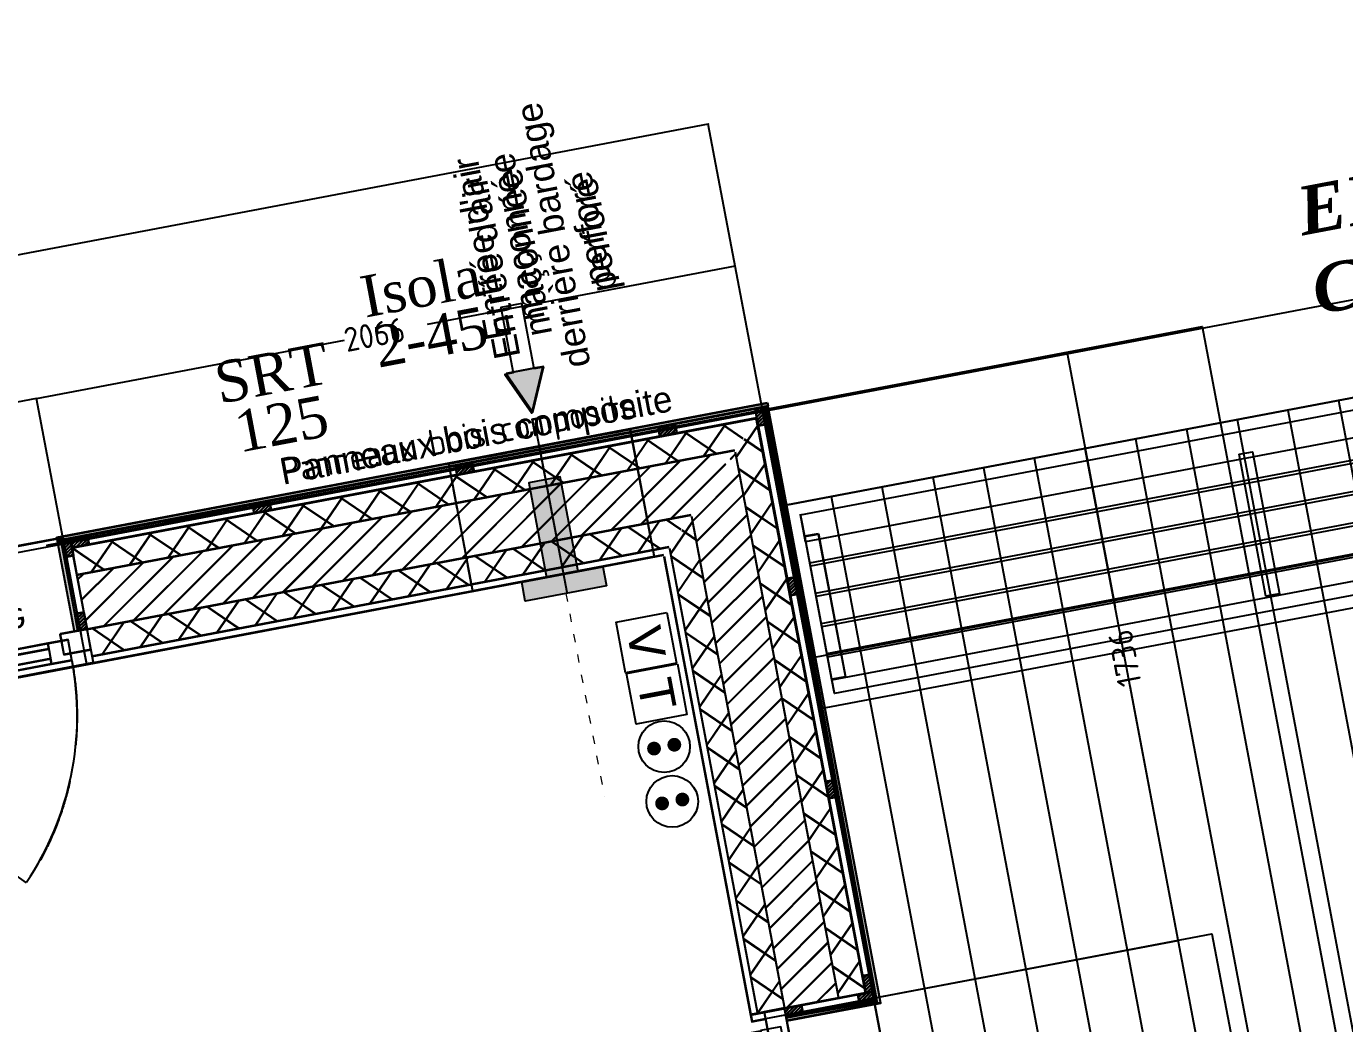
# Model space of a CAD drawing. Header units: centimetres. Extents: x 209280 to 319866, y -365283 to -277503.
# Drawn here: x 249661 to 253490, y -323178 to -320282 of the extents above; entities that cross this region are included whole.
import ezdxf

# ---------------------------------------------------------------- set-up
doc = ezdxf.new("R2010")
doc.units = ezdxf.units.CM
for name, pattern in [('ACAD_ISO03W100', [30, 12, -18]), ('prelem_vmc', [0.222222, 0.111111, -0.111111]), ('prlm_eu-4', [1.574803, 0.984252, -0.19685, 0.19685, -0.19685]), ('Style de ligne -2', [0.694425, 0.48607, -0.208355])]:
    doc.linetypes.add(name, pattern=pattern)
doc.layers.get('0').update_dxf_attribs({"color": 252})
for name, color, linetype, lineweight in [('0-PROJET-BOIS', 7, 'Continuous', 5), ('0-PROJET-DESSINS CRÉES', 7, 'Continuous', 9), ("0-PROJET-ENTREE D'AIR", 7, 'Continuous', 18), ('0-PROJET-Garde corps', 7, 'Continuous', 5), ('0-PROJET-MENUISERIES EXT', 7, 'Continuous', 5), ('0-PROJET-MUR BETON', 7, 'Continuous', 35), ('0-PROJET-TEXTE', 7, 'Continuous', 5), ('prlm-ELEC-CFA', 1, 'Continuous', 25), ('prlm-ELEC-CFO', 1, 'Continuous', 25)]:
    doc.layers.add(name, color=color, linetype=linetype, lineweight=lineweight)
for name, color, linetype in [('3-BAT C-Niveau 1', 252, 'Continuous'), ('prlm-EAU-EPEXT', 145, 'Continuous'), ('prlm-MOD-PB', 123, 'Continuous'), ('prlm-VMC', 93, 'Continuous')]:
    doc.layers.add(name, color=color, linetype=linetype)
doc.layers.add('prlm-ZEROPLOT', color=254, linetype='Continuous', plot=False)
doc.styles.add('Futura Book', font='')
doc.styles.add('Helvetica', font='arial.ttf')
doc.styles.add('Lucida Grande', font='')
doc.styles.add('prlm-eau-ep', font='timesbi.ttf', dxfattribs={"height": 18})
doc.styles.add('prlm-vmc', font='pala.ttf', dxfattribs={"height": 14})
doc.styles.get("Standard").update_dxf_attribs({"font": 'isocp.shx', "height": 100})
doc.styles.get('Futura Book').set_extended_font_data('Futura Book')
doc.styles.get('Lucida Grande').set_extended_font_data('Lucida Grande')
pattern_1 = [(45, (89146.82, 134700.79), (-31.2347524, 39.0434405), [])]
pattern_2 = [(45, (0, 0), (0, -1), [])]

# ---------------------------------------------------------------- blocks, each defined once
blk = doc.blocks.new('Groupe-36-1')
at = {"linetype": 'Continuous'}
for p, q in [((16451.14, -45606.92), (16730.01, -47079.45)), ((16436.4, -45609.71), (16715.27, -47082.24)), ((16406.93, -45615.29), (16685.79, -47087.83)), ((16421.66, -45612.5), (16700.53, -47085.03)), ((16392.19, -45618.08), (16671.05, -47090.62)), ((16377.45, -45620.87), (16656.32, -47093.41)), ((16347.97, -45626.45), (16626.84, -47098.99)), ((16362.71, -45623.66), (16641.58, -47096.2)), ((16333.24, -45629.25), (16612.1, -47101.78)), ((16318.5, -45632.04), (16597.36, -47104.57)), ((16303.76, -45634.83), (16582.63, -47107.36))]:
    blk.add_line(p, q, dxfattribs=at)
blk = doc.blocks.new('PORTE FENETRE TYPE 2')
at = {"linetype": 'Style de ligne -2', "ltscale": 50.8}
for p, q in [((6.05, 105), (6.05, 16)), ((180, 16), (180, 105))]:
    blk.add_line(p, q, dxfattribs=at)
at = {"linetype": 'Continuous', "lineweight": 25, "flags": 128}
for points in [[(1, 18), (3, 18), (3, 14)], [(184.71, 18), (183, 18), (183, 14)], [(3, 8), (3, -18), (1, -18)], [(183, 8), (183, -18), (184.71, -18)]]:
    blk.add_lwpolyline(points, dxfattribs=at)
at = {"linetype": 'Continuous', "flags": 128}
for points in [[(6, 16), (12, 16), (12, 10), (6, 10)], [(11, 16), (87, 16), (87, 14.5), (11, 14.5)], [(87, 16), (93, 16), (93, 10), (87, 10)], [(93, 16), (99, 16), (99, 10), (93, 10)], [(99, 16), (176, 16), (176, 14.5), (99, 14.5)], [(174, 16), (180, 16), (180, 10), (174, 10)], [(1, 14), (9, 14), (9, 8), (1, 8)], [(11, 11.5), (87, 11.5), (87, 10), (11, 10)], [(99, 11.5), (176, 11.5), (176, 10), (99, 10)], [(177, 14), (184.71, 14), (184.71, 8), (177, 8)]]:
    blk.add_lwpolyline(points, close=True, dxfattribs=at)
at = {"linetype": 'Style de ligne -2', "ltscale": 50.8}
for centre, start, end in [((4, 16), 0, 88.4219), ((182, 16), 91.2873, 180)]:
    blk.add_arc(centre, 89, start, end, dxfattribs=at)
at = {"insert": (70.68, 0.04), "char_height": 10.161, "attachment_point": 1, "line_spacing_factor": 0.978845, "style": 'Lucida Grande'}
blk.add_mtext('PF+VR ', dxfattribs=at)
blk = doc.blocks.new('Groupe-243-1')
at = {"linetype": 'Continuous', "flags": 128}
for points in [[(16294.84, -45640.1), (16835.7, -45537.67), (16837.19, -45545.53), (16296.33, -45647.96)], [(16297.53, -45654.11), (16822.6, -45554.67), (16822.78, -45555.65), (16297.72, -45655.09)], [(16299.2, -45662.89), (16815.06, -45565.19), (16815.24, -45566.18), (16299.38, -45663.87)], [(16300.86, -45671.67), (16807.84, -45575.66), (16808.03, -45576.64), (16301.04, -45672.65)], [(16302.52, -45680.45), (16800.42, -45586.16), (16800.61, -45587.14), (16302.71, -45681.43)], [(16303.97, -45688.09), (16798.28, -45594.48), (16799.02, -45598.39), (16304.71, -45692)], [(16422.25, -45622.57), (16426.18, -45621.82), (16433.99, -45663.06), (16430.06, -45663.8)], [(16296.08, -45646.46), (16300.01, -45645.71), (16307.9, -45687.34), (16303.97, -45688.09)]]:
    blk.add_lwpolyline(points, close=True, dxfattribs=at)
blk = doc.blocks.new('Groupe-247-1')
at = {"linetype": 'Continuous'}
h = blk.add_hatch(dxfattribs=at)
h.set_pattern_fill('BOIS 45', color=256, style=0, pattern_type=2)
h.set_pattern_definition(pattern_2)
h.paths.add_polyline_path([(16284.31, -45609), (16285.24, -45613.91), (16282.59, -45614.41), (16281.66, -45609.5)])
h = blk.add_hatch(dxfattribs=at)
h.set_pattern_fill('BOIS 45', color=256, style=0, pattern_type=2)
h.set_pattern_definition(pattern_2)
h.paths.add_polyline_path([(16253.53, -45614.83), (16258.44, -45613.9), (16258.94, -45616.55), (16254.03, -45617.48)])
h = blk.add_hatch(dxfattribs=at)
h.set_pattern_fill('BOIS 45', color=256, style=0, pattern_type=2)
h.set_pattern_definition(pattern_2)
h.paths.add_polyline_path([(16194.57, -45625.99), (16199.49, -45625.06), (16199.99, -45627.72), (16195.08, -45628.65)])
h = blk.add_hatch(dxfattribs=at)
h.set_pattern_fill('BOIS 45', color=256, style=0, pattern_type=2)
h.set_pattern_definition(pattern_2)
h.paths.add_polyline_path([(16135.62, -45637.16), (16140.54, -45636.23), (16141.04, -45638.88), (16136.12, -45639.81)])
h = blk.add_hatch(dxfattribs=at)
h.set_pattern_fill('BOIS 45', color=256, style=0, pattern_type=2)
h.set_pattern_definition(pattern_2)
h.paths.add_polyline_path([(16082.73, -45647.17), (16083.66, -45652.09), (16081, -45652.59), (16080.07, -45647.68)])
h = blk.add_hatch(dxfattribs=at)
h.set_pattern_fill('BOIS 45', color=256, style=0, pattern_type=2)
h.set_pattern_definition(pattern_2)
h.paths.add_polyline_path([(16082.73, -45647.17), (16087.64, -45646.24), (16088.14, -45648.9), (16083.23, -45649.83)])
h = blk.add_hatch(dxfattribs=at)
h.set_pattern_fill('BOIS 45', color=256, style=0, pattern_type=2)
h.set_pattern_definition(pattern_2)
h.paths.add_polyline_path([(16293.64, -45658.23), (16294.57, -45663.14), (16291.91, -45663.64), (16290.98, -45658.73)])
h = blk.add_hatch(dxfattribs=at)
h.set_pattern_fill('BOIS 45', color=256, style=0, pattern_type=2)
h.set_pattern_definition(pattern_2)
h.paths.add_polyline_path([(16086.66, -45668.51), (16087.59, -45673.43), (16084.94, -45673.93), (16084.01, -45669.02)])
h = blk.add_hatch(dxfattribs=at)
h.set_pattern_fill('BOIS 45', color=256, style=0, pattern_type=2)
h.set_pattern_definition(pattern_2)
h.paths.add_polyline_path([(16304.8, -45717.18), (16305.73, -45722.09), (16303.08, -45722.6), (16302.15, -45717.68)])
h = blk.add_hatch(dxfattribs=at)
h.set_pattern_fill('BOIS 45', color=256, style=0, pattern_type=2)
h.set_pattern_definition(pattern_2)
h.paths.add_polyline_path([(16304.8, -45717.18), (16305.73, -45722.09), (16303.08, -45722.6), (16302.15, -45717.68)])
h = blk.add_hatch(dxfattribs=at)
h.set_pattern_fill('BOIS 45', color=256, style=0, pattern_type=2)
h.set_pattern_definition(pattern_2)
h.paths.add_polyline_path([(16315.49, -45773.62), (16316.42, -45778.53), (16313.77, -45779.04), (16312.84, -45774.12)])
h = blk.add_hatch(dxfattribs=at)
h.set_pattern_fill('BOIS 45', color=256, style=0, pattern_type=2)
h.set_pattern_definition(pattern_2)
h.paths.add_polyline_path([(16315.49, -45773.62), (16316.42, -45778.53), (16313.77, -45779.04), (16312.84, -45774.12)])
h = blk.add_hatch(dxfattribs=at)
h.set_pattern_fill('BOIS 45', color=256, style=0, pattern_type=2)
h.set_pattern_definition(pattern_2)
h.paths.add_polyline_path([(16311.51, -45779.47), (16316.42, -45778.53), (16316.92, -45781.19), (16312.01, -45782.12)])
h = blk.add_hatch(dxfattribs=at)
h.set_pattern_fill('BOIS 45', color=256, style=0, pattern_type=2)
h.set_pattern_definition(pattern_2)
h.paths.add_polyline_path([(16311.51, -45779.47), (16316.42, -45778.53), (16316.92, -45781.19), (16312.01, -45782.12)])
h = blk.add_hatch(dxfattribs=at)
h.set_pattern_fill('BOIS 45', color=256, style=0, pattern_type=2)
h.set_pattern_definition(pattern_2)
h.paths.add_polyline_path([(16290.19, -45783.5), (16295.1, -45782.57), (16295.6, -45785.23), (16290.69, -45786.16)])
h = blk.add_hatch(dxfattribs=at)
h.set_pattern_fill('BOIS 45', color=256, style=0, pattern_type=2)
h.set_pattern_definition(pattern_2)
h.paths.add_polyline_path([(16290.19, -45783.5), (16295.1, -45782.57), (16295.6, -45785.23), (16290.69, -45786.16)])
at = {"linetype": 'Continuous', "flags": 128}
for points in [[(16285.2, -45607.75), (16285.39, -45608.74), (16078.98, -45647.83), (16078.79, -45646.84)], [(16313.77, -45779.04), (16282.01, -45612.15), (16083.18, -45649.84), (16087.54, -45673.44), (16083.96, -45674.12), (16079, -45647.92), (16284.81, -45608.82), (16317, -45781.58), (16290.69, -45786.16), (16290.19, -45783.5)], [(16284.31, -45609), (16285.24, -45613.91), (16282.59, -45614.41), (16281.66, -45609.5)], [(16284.3, -45608.94), (16285.29, -45608.76), (16318.09, -45781.98), (16317.11, -45782.17)], [(16253.53, -45614.83), (16258.44, -45613.9), (16258.94, -45616.55), (16254.03, -45617.48)], [(16194.57, -45625.99), (16199.49, -45625.06), (16199.99, -45627.72), (16195.08, -45628.65)], [(16135.62, -45637.16), (16140.54, -45636.23), (16141.04, -45638.88), (16136.12, -45639.81)], [(16079, -45647.92), (16079.98, -45647.74), (16084.94, -45673.93), (16083.96, -45674.12)], [(16082.73, -45647.17), (16083.66, -45652.09), (16081, -45652.59), (16080.07, -45647.68)], [(16082.73, -45647.17), (16087.64, -45646.24), (16088.14, -45648.9), (16083.23, -45649.83)], [(16293.64, -45658.23), (16294.57, -45663.14), (16291.91, -45663.64), (16290.98, -45658.73)], [(16086.66, -45668.51), (16087.59, -45673.43), (16084.94, -45673.93), (16084.01, -45669.02)], [(16304.8, -45717.18), (16305.73, -45722.09), (16303.08, -45722.6), (16302.15, -45717.68)], [(16304.8, -45717.18), (16305.73, -45722.09), (16303.08, -45722.6), (16302.15, -45717.68)], [(16315.49, -45773.62), (16316.42, -45778.53), (16313.77, -45779.04), (16312.84, -45774.12)], [(16315.49, -45773.62), (16316.42, -45778.53), (16313.77, -45779.04), (16312.84, -45774.12)], [(16311.51, -45779.47), (16316.42, -45778.53), (16316.92, -45781.19), (16312.01, -45782.12)], [(16311.51, -45779.47), (16316.42, -45778.53), (16316.92, -45781.19), (16312.01, -45782.12)], [(16290.19, -45783.5), (16295.1, -45782.57), (16295.6, -45785.23), (16290.69, -45786.16)], [(16290.19, -45783.5), (16295.1, -45782.57), (16295.6, -45785.23), (16290.69, -45786.16)], [(16316.92, -45781.19), (16317.11, -45782.17), (16290.87, -45787.14), (16290.69, -45786.16)], [(16316.92, -45781.19), (16317.11, -45782.17), (16290.87, -45787.14), (16290.69, -45786.16)]]:
    blk.add_lwpolyline(points, close=True, dxfattribs=at)
blk = doc.blocks.new('PORTE FENETRE TYPE 3')
at = {"linetype": 'Style de ligne -2', "ltscale": 50.8}
blk.add_line((5.11, 14.73), (65.94, 76.94), dxfattribs=at)
at = {"linetype": 'Continuous', "lineweight": 25, "flags": 128}
for points in [[(-2, 18), (0, 18), (0, 14)], [(97, 18), (95, 18), (95, 14)], [(0, 7.7), (0, -18), (-2, -18)], [(95, 7.7), (95, -18), (97, -18)]]:
    blk.add_lwpolyline(points, dxfattribs=at)
at = {"linetype": 'Continuous', "flags": 128}
for points in [[(4, 16), (10, 16), (10, 10), (4, 10)], [(10, 16), (85, 16), (85, 14.5), (10, 14.5)], [(85, 16), (91, 16), (91, 10), (85, 10)], [(-2, 14), (6, 14), (6, 8), (-2, 8)], [(10, 11.5), (85, 11.5), (85, 10), (10, 10)], [(89, 14), (97, 14), (97, 8), (89, 8)]]:
    blk.add_lwpolyline(points, close=True, dxfattribs=at)
blk.add_lwpolyline([(0, 9.5), (0, -19.5), (95, -19.5), (95, 9.5)], dxfattribs=at)
at = {"linetype": 'Style de ligne -2', "ltscale": 50.8}
blk.add_arc((4, 16), 87, 360, 44.5337, dxfattribs=at)
at = {"insert": (47.21, 5.79), "char_height": 7.6206, "attachment_point": 2, "line_spacing_factor": 0.978845, "style": 'Lucida Grande'}
blk.add_mtext('F sur All vitrée\\P+VR ', dxfattribs=at)
blk = doc.blocks.new('MTC 125-H1')
at = {"linetype": 'prlm_eu-4', "lineweight": 18, "ltscale": 50.8}
for q in [(0, 25.57), (0, 19.68)]:
    blk.add_line((0, -23.6), q, dxfattribs=at)
at = {"linetype": 'Continuous', "lineweight": 18, "flags": 128}
blk.add_lwpolyline([(3.09, 42.18), (-3.09, 42.18), (-5.59, 42.18), (0, 29.68), (5.59, 42.18)], close=True, dxfattribs=at)
at = {"linetype": 'Continuous', "flags": 128}
blk.add_lwpolyline([(-26.8, 19.68), (26.8, 19.68), (26.8, -18), (-26.8, -18)], close=True, dxfattribs=at)
at = {"linetype": 'prelem_vmc', "ltscale": 50.8, "flags": 128}
blk.add_lwpolyline([(-26.8, 19.68), (26.8, 19.68), (26.8, -18), (-26.8, -18)], close=True, dxfattribs=at)
at = {"insert": (-9.53, 79.29), "char_height": 7.5654, "attachment_point": 2, "rotation": 90, "line_spacing_factor": 0.834288, "style": 'Helvetica'}
blk.add_mtext("Entrée d'air\\P maçonnée\\Pderrière bardage\\Pperforé", dxfattribs=at)
blk = doc.blocks.new('xi.EA-Ma')
at = {"layer": 'prlm-MOD-PB'}
blk.add_hatch(color=0, dxfattribs=at).paths.add_polyline_path([(-4.65, 0), (-4.65, -28), (4.65, -28), (4.65, 0)])
at = {"layer": 'prlm-VMC', "linetype": 'ByBlock'}
blk.add_hatch(color=0, dxfattribs=at).paths.add_polyline_path([(-12, 5.6), (12, 5.6), (12, 0), (-12, 0)])
at = {"layer": 'prlm-MOD-PB', "color": 0, "linetype": 'ByBlock', "lineweight": -2, "flags": 128}
blk.add_lwpolyline([(-4.65, 0), (-4.65, -28), (4.65, -28), (4.65, 0)], close=True, dxfattribs=at)
at = {"layer": 'prlm-VMC', "color": 0, "linetype": 'ByBlock', "flags": 128}
for points in [[(-12, 5.6), (12, 5.6), (12, 0), (-12, 0)], [(-3.09, -60.19), (-3.09, -79.51), (3.09, -79.51), (3.09, -60.19), (5.59, -60.19), (0, -47.69), (-5.59, -60.19)]]:
    blk.add_lwpolyline(points, close=True, dxfattribs=at)
at = {"layer": 'prlm-ZEROPLOT', "color": 250, "linetype": 'ACAD_ISO03W100', "lineweight": 0, "ltscale": 0.2}
blk.add_lwpolyline([(0, 5.6), (0, 65.6)], dxfattribs=at)
blk = doc.blocks.new('xi.PC')
at = {"color": 0, "lineweight": 5}
blk.add_wipeout([(-7.5, -7.5), (7.5, -7.5), (7.5, 7.5), (-7.5, 7.5)], dxfattribs=at).dxf.layer = 'prlm-ELEC-CFO'
at = {"layer": 'prlm-ELEC-CFO', "color": 0, "linetype": 'ByBlock', "lineweight": 5, "const_width": 2}
for points in [[(-4, 0, 1), (-2, 0, 1)], [(2, 0, 1), (4, 0, 1)]]:
    blk.add_lwpolyline(points, format="xyb", close=True, dxfattribs=at)
at = {"layer": 'prlm-ELEC-CFO', "color": 0, "linetype": 'ByBlock', "lineweight": -2}
blk.add_circle((0, 0), 7.5, dxfattribs=at)
blk = doc.blocks.new('xi.TEL')
at = {"layer": 'prlm-ELEC-CFA', "color": 0, "linetype": 'ByBlock', "lineweight": -2, "flags": 128}
blk.add_lwpolyline([(-7.5, 7.5), (7.5, 7.5), (7.5, -7.5), (-7.5, -7.5)], close=True, dxfattribs=at)
at = {"layer": 'prlm-ELEC-CFA', "color": 0, "linetype": 'ByBlock', "insert": (0, 0), "char_height": 10, "width": 11.36, "attachment_point": 5}
blk.add_mtext('{\\fVerdana|b0|i0|c0|p34;T}', dxfattribs=at)
blk = doc.blocks.new('xi.TV')
at = {"layer": 'prlm-ELEC-CFA', "color": 0, "linetype": 'ByBlock', "lineweight": -2, "flags": 128}
blk.add_lwpolyline([(-7.5, 7.5), (7.5, 7.5), (7.5, -7.5), (-7.5, -7.5)], close=True, dxfattribs=at)
at = {"layer": 'prlm-ELEC-CFA', "color": 0, "linetype": 'ByBlock', "insert": (0, 0), "char_height": 10, "width": 11.36, "attachment_point": 5}
blk.add_mtext('{\\fVerdana|b0|i0|c0|p34;V}', dxfattribs=at)

msp = doc.modelspace()

# ---------------------------------------------------------------- hatches: boundary and pattern name
at = {"layer": '0-PROJET-BOIS', "lineweight": 25}
for points in [[(251804.19, -321386.66), (251814.015, -321384.799), (252142.074, -323117.086), (252132.248, -323118.947)], [(249751.135, -321776.474), (249760.96, -321774.614), (249810.563, -322036.541), (249800.738, -322038.402)], [(252130.387, -323109.121), (252132.248, -323118.947), (251869.911, -323168.628), (251868.05, -323158.802)], [(252130.387, -323109.121), (252132.248, -323118.947), (251869.911, -323168.628), (251868.05, -323158.802)]]:
    msp.add_hatch(color=256, dxfattribs=at).paths.add_polyline_path(points)
at = {"layer": "0-PROJET-ENTREE D'AIR", "lineweight": 25}
msp.add_hatch(color=256, dxfattribs=at).paths.add_polyline_path([(251139.38, -321274.184), (251078.726, -321285.671), (251054.162, -321290.323), (251132.316, -321402.765), (251163.944, -321269.532)])
at = {"layer": '3-BAT C-Niveau 1', "linetype": 'Continuous'}
h = msp.add_hatch(dxfattribs=at)
h.set_pattern_fill('02_ISOLANT', color=256, scale=10, angle=10.723595, style=0, pattern_type=2)
h.set_pattern_definition([(55.723595, (88960.93, 134700.79), (-66.106423, 45.054865), []), (145.723595, (88960.93, 134700.79), (45.054865, 66.106423), [])])
h.paths.add_polyline_path([(249792.2, -321797.673), (249807.086, -321876.276), (251718.814, -321514.236), (251782.503, -321420.752)])
h = msp.add_hatch(dxfattribs=at)
h.set_pattern_fill('02_ISOLANT', color=256, scale=10, angle=-79.276405, style=0, pattern_type=2)
h.set_pattern_definition([(325.723595, (88960.93, 134700.79), (45.054865, 66.106423), []), (55.723595, (88960.93, 134700.79), (66.106423, -45.054865), [])])
h.paths.add_polyline_path([(251783.515, -321425.797), (251719.793, -321519.258), (252019.997, -323104.467), (252098.6, -323089.581)])
h = msp.add_hatch(dxfattribs=at)
h.set_pattern_fill('MURS MACONNERIE-2', color=256, scale=10, style=0, pattern_type=2)
h.set_pattern_definition(pattern_1)
h.paths.add_polyline_path([(249807.086, -321876.276), (249836.857, -322033.482), (251591.435, -321701.202), (251718.814, -321514.236)])
h = msp.add_hatch(dxfattribs=at)
h.set_pattern_fill('MURS MACONNERIE-2', color=256, scale=10, style=0, pattern_type=2)
h.set_pattern_definition(pattern_1)
h.paths.add_polyline_path([(251719.793, -321519.258), (251592.348, -321706.18), (251862.791, -323134.238), (252019.997, -323104.467)])
h = msp.add_hatch(dxfattribs=at)
h.set_pattern_fill('02_ISOLANT', color=256, scale=10, angle=10.723595, style=0, pattern_type=2)
h.set_pattern_definition([(55.723595, (88960.93, 134700.79), (-66.106423, 45.054865), []), (145.723595, (88960.93, 134700.79), (45.054865, 66.106423), [])])
h.paths.add_polyline_path([(249836.857, -322033.482), (249851.743, -322112.085), (251527.745, -321794.686), (251591.435, -321701.202)])
h = msp.add_hatch(dxfattribs=at)
h.set_pattern_fill('02_ISOLANT', color=256, scale=10, angle=-79.276405, style=0, pattern_type=2)
h.set_pattern_definition([(325.723595, (88960.93, 134700.79), (45.054865, 66.106423), []), (55.723595, (88960.93, 134700.79), (66.106423, -45.054865), [])])
h.paths.add_polyline_path([(251592.348, -321706.18), (251528.625, -321799.641), (251784.188, -323149.124), (251862.791, -323134.238)])

# ---------------------------------------------------------------- linework, layer by layer
at = {"lineweight": 25}
for p, q in [((251641.632, -320566.238), (251641.583, -320566.247)), ((251719.782, -320978.903), (251719.733, -320978.912)), ((253075.872, -321153.54), (253075.881, -321153.59)), ((252683.557, -321230.856), (252683.566, -321230.905)), ((249690.184, -321363.266), (249690.135, -321363.275)), ((249690.184, -321363.266), (249690.233, -321363.256)), ((251714.372, -322884.744), (251714.323, -322884.754)), ((253104.596, -322917.502), (253104.605, -322917.552)), ((253006.49, -322936.082), (253006.48, -322936.033))]:
    msp.add_line(p, q, dxfattribs=at)
for centre in [(251641.632, -320566.238), (251719.782, -320978.903), (253075.872, -321153.54), (252683.557, -321230.856), (249690.184, -321363.266), (249690.184, -321363.266), (251714.372, -322884.744), (253104.596, -322917.502), (253006.49, -322936.082)]:
    msp.add_circle(centre, 0.025, dxfattribs=at)
at = {"layer": '0-PROJET-BOIS', "lineweight": 25}
for p, q in [((251777.714, -321392.259), (251804.243, -321387.235)), ((251787.018, -321441.386), (251777.714, -321392.259)), ((251779.057, -321399.351), (251788.119, -321390.289)), ((251780.649, -321407.759), (251800.456, -321387.952)), ((251782.242, -321416.166), (251805.346, -321393.062)), ((251804.19, -321386.66), (251814.015, -321384.799)), ((252132.248, -323118.947), (251804.19, -321386.66)), ((251804.243, -321387.235), (251813.546, -321436.362)), ((251809.282, -321385.483), (252131.139, -323113.092)), ((251813.165, -321374.782), (251815.026, -321384.608)), ((251814.015, -321384.799), (252142.074, -323117.086)), ((251496.431, -321445.528), (251545.558, -321436.225)), ((251507.495, -321470.913), (251541.395, -321437.013)), ((251545.558, -321436.225), (251550.581, -321462.753)), ((252098.835, -323087.617), (251781.236, -321418.7)), ((251783.834, -321424.574), (251806.938, -321401.47)), ((251785.426, -321432.982), (251808.531, -321409.878)), ((251813.546, -321436.362), (251787.018, -321441.386)), ((251787.023, -321441.385), (251810.123, -321418.285)), ((251799.359, -321439.049), (251811.715, -321426.693)), ((251811.696, -321436.713), (251813.307, -321435.101)), ((251501.455, -321472.057), (251496.431, -321445.528)), ((251497.458, -321450.951), (251504.387, -321444.022)), ((251499.05, -321459.358), (251516.723, -321441.685)), ((251500.642, -321467.766), (251529.059, -321439.349)), ((251550.581, -321462.753), (251501.455, -321472.057)), ((251519.832, -321468.577), (251546.613, -321441.796)), ((251532.168, -321466.24), (251548.205, -321450.203)), ((251544.504, -321463.904), (251549.797, -321458.611)), ((250906.909, -321557.171), (250956.036, -321547.868)), ((250910.783, -321577.626), (250936.921, -321551.488)), ((250915.357, -321583.051), (250949.257, -321549.151)), ((250927.693, -321580.715), (250956.753, -321551.655)), ((250956.036, -321547.868), (250961.06, -321574.396)), ((250911.933, -321583.7), (250906.909, -321557.171)), ((250907.598, -321560.81), (250912.248, -321556.16)), ((250909.19, -321569.218), (250924.585, -321553.824)), ((250961.06, -321574.396), (250911.933, -321583.7)), ((250940.03, -321578.379), (250958.345, -321560.063)), ((250952.366, -321576.042), (250959.938, -321568.471)), ((250317.387, -321668.814), (250366.514, -321659.51)), ((250319.331, -321679.077), (250332.446, -321665.962)), ((250320.923, -321687.485), (250344.782, -321663.626)), ((250323.219, -321695.189), (250357.119, -321661.29)), ((250335.555, -321692.853), (250366.894, -321661.515)), ((250366.514, -321659.51), (250371.538, -321686.039)), ((250322.411, -321695.342), (250317.387, -321668.814)), ((250317.739, -321670.67), (250320.11, -321668.298)), ((250371.538, -321686.039), (250322.411, -321695.342)), ((250347.891, -321690.517), (250368.486, -321669.922)), ((250360.228, -321688.181), (250370.078, -321678.33)), ((253244.056, -329027.388), (251851.374, -321673.43)), ((249750.95, -321775.499), (249749.089, -321765.674)), ((249751.135, -321776.474), (249760.96, -321774.614)), ((249800.738, -322038.402), (249751.135, -321776.474)), ((249800.738, -322038.402), (249751.135, -321776.474)), ((249760.96, -321774.614), (249810.563, -322036.541)), ((249761.893, -321774.013), (249788.421, -321768.989)), ((249771.196, -321823.14), (249761.893, -321774.013)), ((249762.291, -321776.117), (249764.98, -321773.428)), ((249763.883, -321784.525), (249777.317, -321771.092)), ((249765.476, -321792.933), (249788.58, -321769.828)), ((249767.068, -321801.341), (249790.172, -321778.236)), ((249788.421, -321768.989), (249837.548, -321759.685)), ((249788.421, -321768.989), (249797.725, -321818.116)), ((249793.445, -321795.517), (249788.421, -321768.989)), ((249788.58, -321769.828), (249789.653, -321768.756)), ((249790.172, -321778.236), (249801.989, -321766.419)), ((249791.765, -321786.644), (249814.325, -321764.083)), ((249793.357, -321795.052), (249826.662, -321761.747)), ((249805.098, -321793.31), (249837.735, -321760.673)), ((249817.434, -321790.974), (249839.327, -321769.081)), ((249829.77, -321788.638), (249840.92, -321777.489)), ((249837.548, -321759.685), (249842.572, -321786.214)), ((249768.66, -321809.748), (249791.765, -321786.644)), ((249770.252, -321818.156), (249793.357, -321795.052)), ((249797.725, -321818.116), (249771.196, -321823.14)), ((249776.22, -321822.188), (249794.949, -321803.459)), ((249788.557, -321819.852), (249796.541, -321811.867)), ((249792.94, -321795.613), (249836.587, -322031.613)), ((249842.572, -321786.214), (249793.445, -321795.517)), ((249842.107, -321786.302), (249842.512, -321785.897)), ((251871.003, -321884.566), (251897.531, -321879.542)), ((251880.307, -321933.693), (251871.003, -321884.566)), ((251871.455, -321886.953), (251874.506, -321883.902)), ((251873.047, -321895.361), (251886.842, -321881.566)), ((251874.64, -321903.769), (251897.744, -321880.664)), ((251876.232, -321912.176), (251899.336, -321889.072)), ((251877.824, -321920.584), (251900.928, -321897.48)), ((251897.531, -321879.542), (251906.835, -321928.669)), ((251879.416, -321928.992), (251902.521, -321905.887)), ((251906.835, -321928.669), (251880.307, -321933.693)), ((251885.746, -321932.663), (251904.113, -321914.295)), ((251898.082, -321930.326), (251905.705, -321922.703)), ((249801.26, -321987.414), (249827.788, -321982.391)), ((249810.563, -322036.541), (249801.26, -321987.414)), ((249802.81, -321995.599), (249813.268, -321985.14)), ((249804.402, -322004.007), (249825.604, -321982.804)), ((249805.994, -322012.414), (249829.099, -321989.31)), ((249807.586, -322020.822), (249830.691, -321997.718)), ((249809.179, -322029.23), (249832.283, -322006.125)), ((249827.788, -321982.391), (249837.092, -322031.517)), ((249836.587, -322031.613), (249800.738, -322038.402)), ((249810.563, -322036.541), (249800.738, -322038.402)), ((249837.092, -322031.517), (249810.563, -322036.541)), ((249812.172, -322036.237), (249833.875, -322014.533)), ((249824.508, -322033.9), (249835.468, -322022.941)), ((249836.844, -322031.564), (249837.06, -322031.349)), ((251982.646, -322474.088), (252009.174, -322469.064)), ((251982.646, -322474.088), (252009.174, -322469.064)), ((251984.505, -322483.904), (251997.048, -322471.36)), ((251984.505, -322483.904), (251997.048, -322471.36)), ((251986.097, -322492.311), (252009.201, -322469.207)), ((251986.097, -322492.311), (252009.201, -322469.207)), ((252009.174, -322469.064), (252018.478, -322518.19)), ((252009.174, -322469.064), (252018.478, -322518.19)), ((251991.949, -322523.214), (251982.646, -322474.088)), ((251991.949, -322523.214), (251982.646, -322474.088)), ((251982.912, -322475.496), (251984.712, -322473.696)), ((251982.912, -322475.496), (251984.712, -322473.696)), ((251987.689, -322500.719), (252010.794, -322477.615)), ((251987.689, -322500.719), (252010.794, -322477.615)), ((251989.281, -322509.127), (252012.386, -322486.022)), ((251989.281, -322509.127), (252012.386, -322486.022)), ((251990.874, -322517.535), (252013.978, -322494.43)), ((251990.874, -322517.535), (252013.978, -322494.43)), ((251995.952, -322522.456), (252015.57, -322502.838)), ((251995.952, -322522.456), (252015.57, -322502.838)), ((252018.478, -322518.19), (251991.949, -322523.214)), ((252018.478, -322518.19), (251991.949, -322523.214)), ((252008.288, -322520.12), (252017.163, -322511.246)), ((252008.288, -322520.12), (252017.163, -322511.246)), ((252089.531, -323038.49), (252116.06, -323033.466)), ((252089.531, -323038.49), (252116.06, -323033.466)), ((252098.835, -323087.617), (252089.531, -323038.49)), ((252098.835, -323087.617), (252089.531, -323038.49)), ((252089.593, -323038.815), (252090.009, -323038.399)), ((252089.593, -323038.815), (252090.009, -323038.399)), ((252091.185, -323047.223), (252102.345, -323036.063)), ((252091.185, -323047.223), (252102.345, -323036.063)), ((252092.778, -323055.631), (252114.681, -323033.727)), ((252092.778, -323055.631), (252114.681, -323033.727)), ((252094.37, -323064.038), (252117.474, -323040.934)), ((252094.37, -323064.038), (252117.474, -323040.934)), ((252116.06, -323033.466), (252125.364, -323082.593)), ((252116.06, -323033.466), (252125.364, -323082.593)), ((252076.237, -323091.896), (252125.364, -323082.593)), ((252076.237, -323091.896), (252125.364, -323082.593)), ((252081.057, -323117.351), (252113.585, -323084.823)), ((252081.057, -323117.351), (252113.585, -323084.823)), ((252092.021, -323116.387), (252125.436, -323082.973)), ((252092.021, -323116.387), (252125.436, -323082.973)), ((252095.962, -323072.446), (252119.067, -323049.342)), ((252095.962, -323072.446), (252119.067, -323049.342)), ((252097.554, -323080.854), (252120.659, -323057.75)), ((252097.554, -323080.854), (252120.659, -323057.75)), ((252125.364, -323082.593), (252098.835, -323087.617)), ((252125.364, -323082.593), (252098.835, -323087.617)), ((252101.249, -323087.159), (252122.251, -323066.157)), ((252101.249, -323087.159), (252122.251, -323066.157)), ((252113.585, -323084.823), (252123.843, -323074.565)), ((252113.585, -323084.823), (252123.843, -323074.565)), ((252125.364, -323082.593), (252130.387, -323109.121)), ((252125.364, -323082.593), (252130.387, -323109.121)), ((251863.026, -323132.274), (252098.835, -323087.617)), ((251863.026, -323132.274), (251912.153, -323122.97)), ((251863.026, -323132.274), (251912.153, -323122.97)), ((251868.05, -323158.802), (252130.387, -323109.121)), ((251868.05, -323158.802), (252130.387, -323109.121)), ((252131.139, -323113.092), (251868.05, -323158.802)), ((252132.248, -323118.947), (251869.911, -323168.628)), ((252132.248, -323118.947), (251869.911, -323168.628)), ((251912.153, -323122.97), (251917.177, -323149.499)), ((251912.153, -323122.97), (251917.177, -323149.499)), ((252081.261, -323118.425), (252076.237, -323091.896)), ((252081.261, -323118.425), (252076.237, -323091.896)), ((252076.281, -323092.128), (252076.576, -323091.832)), ((252076.281, -323092.128), (252076.576, -323091.832)), ((252077.873, -323100.536), (252088.913, -323089.496)), ((252077.873, -323100.536), (252088.913, -323089.496)), ((252079.465, -323108.943), (252101.249, -323087.159)), ((252079.465, -323108.943), (252101.249, -323087.159)), ((252130.387, -323109.121), (252081.261, -323118.425)), ((252130.387, -323109.121), (252081.261, -323118.425)), ((252104.358, -323114.051), (252127.028, -323091.381)), ((252104.358, -323114.051), (252127.028, -323091.381)), ((252116.694, -323111.714), (252128.62, -323099.788)), ((252116.694, -323111.714), (252128.62, -323099.788)), ((252129.03, -323109.378), (252130.212, -323108.196)), ((252129.03, -323109.378), (252130.212, -323108.196)), ((252130.387, -323109.121), (252132.248, -323118.947)), ((252130.387, -323109.121), (252132.248, -323118.947)), ((252142.074, -323117.086), (252132.248, -323118.947)), ((251868.05, -323158.802), (251863.026, -323132.274)), ((251868.05, -323158.802), (251863.026, -323132.274)), ((251868.05, -323158.802), (251863.026, -323132.274)), ((251863.521, -323134.887), (251866.861, -323131.548)), ((251863.521, -323134.887), (251866.861, -323131.548)), ((251865.114, -323143.295), (251879.197, -323129.211)), ((251865.114, -323143.295), (251879.197, -323129.211)), ((251866.706, -323151.703), (251891.533, -323126.875)), ((251866.706, -323151.703), (251891.533, -323126.875)), ((251917.177, -323149.499), (251868.05, -323158.802)), ((251917.177, -323149.499), (251868.05, -323158.802)), ((251869.911, -323168.628), (251868.05, -323158.802)), ((251869.911, -323168.628), (251868.05, -323158.802)), ((251869.97, -323158.439), (251903.869, -323124.539)), ((251869.97, -323158.439), (251903.869, -323124.539)), ((251882.306, -323156.102), (251912.676, -323125.732)), ((251882.306, -323156.102), (251912.676, -323125.732)), ((251894.642, -323153.766), (251914.268, -323134.14)), ((251894.642, -323153.766), (251914.268, -323134.14)), ((251906.978, -323151.43), (251915.861, -323142.548)), ((251906.978, -323151.43), (251915.861, -323142.548))]:
    msp.add_line(p, q, dxfattribs=at)
at = {"layer": '0-PROJET-DESSINS CRÉES', "lineweight": 25}
for p, q in [((251851.323, -321673.44), (251799.223, -321398.33)), ((249769.063, -321779.779), (249788.713, -321776.058)), ((249816.883, -322032.291), (249769.063, -321779.779)), ((249836.048, -322133.492), (249828.605, -322094.191)), ((249855.699, -322129.771), (249836.048, -322133.492)), ((252122.207, -323103.546), (252118.486, -323083.895)), ((251866.748, -323151.924), (252122.207, -323103.546)), ((251764.773, -323150.881), (251768.494, -323170.532)), ((251768.494, -323170.532), (251807.796, -323163.089))]:
    msp.add_line(p, q, dxfattribs=at)
at = {"layer": "0-PROJET-ENTREE D'AIR", "lineweight": 25}
for p, q in [((251139.38, -321274.184), (251078.726, -321285.671)), ((251132.316, -321402.765), (251163.944, -321269.532)), ((251163.944, -321269.532), (251139.38, -321274.184)), ((251078.726, -321285.671), (251054.162, -321290.323)), ((251054.162, -321290.323), (251132.316, -321402.765)), ((250887.603, -321550.885), (251414.243, -321451.151)), ((250887.603, -321550.885), (251414.243, -321451.151)), ((251231.448, -321926.226), (251139.964, -321443.149)), ((251414.243, -321451.151), (251484.348, -321821.34)), ((251414.243, -321451.151), (251484.348, -321821.34)), ((251231.448, -321926.226), (251150.923, -321501.018)), ((250957.709, -321921.074), (250887.603, -321550.885)), ((250957.709, -321921.074), (250887.603, -321550.885)), ((251484.348, -321821.34), (250957.709, -321921.074)), ((251484.348, -321821.34), (250957.709, -321921.074))]:
    msp.add_line(p, q, dxfattribs=at)
at = {"layer": '0-PROJET-Garde corps', "lineweight": 25}
for p, q in [((251924.448, -321776.819), (251909.562, -321698.216)), ((251922.004, -321761.832), (251961.306, -321754.389)), ((252000.843, -322178.135), (251922.004, -321761.832)), ((251961.306, -321754.389), (252040.144, -322170.692)), ((251938.349, -321848.138), (251936.488, -321838.313)), ((251954.977, -321935.944), (251953.117, -321926.119)), ((251971.606, -322023.751), (251969.745, -322013.926)), ((251988.235, -322111.557), (251986.374, -322101.732)), ((252040.144, -322170.692), (252000.843, -322178.135)), ((252008.245, -322217.223), (252000.843, -322178.135))]:
    msp.add_line(p, q, dxfattribs=at)
at = {"layer": '0-PROJET-MENUISERIES EXT', "lineweight": 25}
for p, q in [((248832.862, -321941.809), (249766.271, -321765.041)), ((249766.271, -321765.041), (249820.232, -322049.977)), ((249837.092, -322031.517), (249758.489, -322046.403)), ((249758.489, -322046.403), (249769.653, -322105.355)), ((249848.256, -322090.47), (249837.092, -322031.517)), ((249722.909, -322073.497), (248986.007, -322213.05)), ((248988.798, -322227.788), (249725.7, -322088.235)), ((249781.861, -322062.332), (249722.909, -322073.497)), ((249725.7, -322088.235), (249722.909, -322073.497)), ((249722.909, -322073.497), (249734.073, -322132.449)), ((249793.025, -322121.285), (249781.861, -322062.332)), ((249731.282, -322117.711), (248994.38, -322257.264)), ((249734.073, -322132.449), (249731.282, -322117.711)), ((249734.073, -322132.449), (249793.025, -322121.285)), ((249769.653, -322105.355), (249848.256, -322090.47)), ((248997.171, -322272.002), (249734.073, -322132.449)), ((251863.026, -323132.274), (251804.074, -323143.438)), ((251804.074, -323143.438), (251818.96, -323222.041)), ((251877.912, -323210.877), (251863.026, -323132.274))]:
    msp.add_line(p, q, dxfattribs=at)
msp.add_arc((248938.219, -322283.167), 870, 326.189892, 10.723601, dxfattribs=at)
at = {"layer": '0-PROJET-MUR BETON', "lineweight": 25}
for p, q in [((251627.898, -321529.533), (251691.615, -321436.044)), ((251742.337, -321478.088), (251683.034, -321437.67)), ((251783.75, -321423.833), (252098.835, -323087.617)), ((251799.681, -321400.467), (252118.486, -323083.895)), ((251799.681, -321400.467), (252118.486, -323083.895)), ((251516.737, -321550.585), (251580.454, -321457.096)), ((251665.361, -321522.438), (251571.873, -321458.721)), ((251722.86, -321532.25), (251786.577, -321438.761)), ((251294.414, -321592.688), (251358.131, -321499.199)), ((251443.039, -321564.541), (251349.55, -321500.824)), ((251405.575, -321571.636), (251469.293, -321478.148)), ((251554.2, -321543.49), (251460.711, -321479.773)), ((251745.356, -321480.145), (251801.685, -321518.536)), ((251072.092, -321634.791), (251135.809, -321541.302)), ((251220.716, -321606.645), (251127.227, -321542.927)), ((251183.253, -321613.739), (251246.97, -321520.251)), ((251331.877, -321585.593), (251238.389, -321521.876)), ((251360.146, -321743.083), (251561.034, -321542.196)), ((251446.843, -321726.665), (251647.73, -321525.777)), ((251533.539, -321710.246), (251692.4, -321551.386)), ((251706.175, -321537.611), (251721.057, -321522.729)), ((251720.027, -321517.293), (252020.232, -323102.502)), ((251720.027, -321517.293), (252020.232, -323102.502)), ((251743.911, -321643.411), (251807.629, -321549.923)), ((250849.769, -321676.894), (250913.486, -321583.405)), ((250998.393, -321648.748), (250904.905, -321585.031)), ((250960.93, -321655.842), (251024.647, -321562.354)), ((251109.555, -321627.696), (251016.066, -321563.979)), ((251186.753, -321775.92), (251387.64, -321575.033)), ((251273.449, -321759.502), (251474.337, -321558.614)), ((251595.332, -321718.732), (251732.247, -321581.817)), ((251729.248, -321565.98), (251822.736, -321629.697)), ((250627.446, -321718.997), (250691.164, -321625.509)), ((250776.071, -321690.851), (250682.582, -321627.134)), ((250738.608, -321697.946), (250802.325, -321604.457)), ((250887.232, -321669.799), (250793.744, -321606.082)), ((250926.663, -321825.176), (251127.55, -321624.288)), ((251013.359, -321808.757), (251214.247, -321607.87)), ((251100.056, -321792.339), (251300.944, -321591.451)), ((250405.124, -321761.1), (250468.841, -321667.612)), ((250516.285, -321740.049), (250580.002, -321646.56)), ((250664.91, -321711.902), (250571.421, -321648.185)), ((250753.269, -321858.013), (250954.157, -321657.125)), ((250839.966, -321841.594), (251040.854, -321640.707)), ((251606.522, -321777.82), (251743.437, -321640.905)), ((251764.963, -321754.572), (251828.68, -321661.084)), ((249837.092, -322031.517), (251591.67, -321699.238)), ((250293.963, -321782.152), (250357.68, -321688.663)), ((250442.587, -321754.006), (250349.098, -321690.288)), ((250553.748, -321732.954), (250460.26, -321669.237)), ((250579.876, -321890.85), (250780.764, -321689.962)), ((250666.573, -321874.431), (250867.46, -321673.544)), ((251592.583, -321704.215), (251863.026, -323132.274)), ((251617.712, -321836.909), (251754.627, -321699.993)), ((251750.299, -321677.142), (251843.788, -321740.859)), ((250071.64, -321824.255), (250135.357, -321730.766)), ((250220.264, -321796.109), (250126.776, -321732.392)), ((250182.801, -321803.203), (250246.518, -321709.715)), ((250331.426, -321775.057), (250237.937, -321711.34)), ((250319.786, -321940.105), (250520.674, -321739.218)), ((250406.483, -321923.687), (250607.37, -321722.799)), ((250493.179, -321907.268), (250694.067, -321706.381)), ((251325.585, -321831.05), (251389.302, -321737.562)), ((251501.182, -321797.796), (251407.693, -321734.079)), ((251436.746, -321809.999), (251500.464, -321716.51)), ((251562.164, -321742.545), (251518.854, -321713.027)), ((251531.708, -321812.716), (251595.426, -321719.227)), ((251565.09, -321744.539), (251605.425, -321772.03)), ((249788.713, -321776.058), (249718.732, -321789.311)), ((249855.699, -322129.771), (249788.713, -321776.058)), ((249849.317, -321866.358), (249913.035, -321772.87)), ((249997.942, -321838.212), (249904.453, -321774.495)), ((249960.479, -321845.307), (250024.196, -321751.818)), ((250109.103, -321817.16), (250015.615, -321753.443)), ((250146.393, -321972.942), (250347.28, -321772.055)), ((250233.089, -321956.524), (250433.977, -321755.636)), ((251103.263, -321873.154), (251166.98, -321779.665)), ((251278.859, -321839.899), (251185.371, -321776.182)), ((251214.424, -321852.102), (251278.141, -321758.613)), ((251390.021, -321818.848), (251296.532, -321755.131)), ((251628.902, -321895.997), (251765.817, -321759.082)), ((251786.015, -321865.734), (251849.732, -321772.245)), ((249397.241, -322216.593), (251512.058, -321816.092)), ((249886.781, -321859.263), (249793.292, -321795.546)), ((249794.222, -321805.147), (249801.873, -321793.921)), ((249851.978, -322110.12), (251527.98, -321792.721)), ((249855.699, -322129.771), (251512.058, -321816.092)), ((249972.999, -322005.779), (250173.887, -321804.892)), ((250059.696, -321989.361), (250260.583, -321788.473)), ((251056.537, -321882.002), (250963.048, -321818.285)), ((250992.101, -321894.205), (251055.818, -321800.717)), ((251167.698, -321860.951), (251074.209, -321797.234)), ((251512.93, -321821.042), (251764.773, -323150.881)), ((251512.93, -321821.042), (251764.773, -323150.881)), ((251528.86, -321797.676), (251784.423, -323147.159)), ((251532.988, -321819.474), (251626.477, -321883.191)), ((251640.092, -321955.085), (251777.007, -321818.17)), ((251771.351, -321788.303), (251864.839, -321852.02)), ((249821.063, -321946.881), (249913.797, -321854.147)), ((249832.253, -322005.969), (250000.493, -321837.729)), ((249886.302, -322022.198), (250087.19, -321821.31)), ((250769.779, -321936.308), (250833.496, -321842.82)), ((250945.375, -321903.054), (250851.887, -321839.337)), ((250880.94, -321915.257), (250944.657, -321821.768)), ((251552.76, -321923.877), (251616.477, -321830.388)), ((249809.873, -321887.792), (249827.1, -321870.566)), ((250547.456, -321978.411), (250611.173, -321884.923)), ((250723.053, -321945.157), (250629.564, -321881.44)), ((250658.617, -321957.36), (250722.335, -321863.871)), ((250834.214, -321924.106), (250740.725, -321860.388)), ((251651.282, -322014.173), (251788.197, -321877.258)), ((251807.066, -321976.895), (251870.783, -321883.406)), ((250325.134, -322020.515), (250388.851, -321927.026)), ((250500.73, -321987.26), (250407.242, -321923.543)), ((250436.295, -321999.463), (250500.012, -321905.974)), ((250611.892, -321966.209), (250518.403, -321902.492)), ((251554.04, -321930.635), (251647.528, -321994.352)), ((251792.402, -321899.464), (251885.891, -321963.181)), ((250102.811, -322062.618), (250166.528, -321969.129)), ((250278.408, -322029.363), (250184.919, -321965.646)), ((250213.972, -322041.566), (250277.689, -321948.078)), ((250389.569, -322008.312), (250296.08, -321944.595)), ((251573.811, -322035.038), (251637.529, -321941.55)), ((251662.472, -322073.261), (251799.387, -321936.346)), ((249880.488, -322104.721), (249944.206, -322011.232)), ((250056.085, -322071.467), (249962.596, -322007.749)), ((249991.65, -322083.669), (250055.367, -321990.181)), ((250167.246, -322050.415), (250073.758, -321986.698)), ((251673.662, -322132.349), (251810.577, -321995.434)), ((251813.454, -322010.625), (251906.943, -322074.343)), ((251828.118, -322088.056), (251891.835, -321994.568)), ((249944.924, -322092.518), (249851.435, -322028.801)), ((251575.091, -322041.796), (251668.58, -322105.514)), ((251594.863, -322146.2), (251658.58, -322052.711)), ((251684.852, -322191.438), (251821.767, -322054.522)), ((251696.042, -322250.526), (251832.957, -322113.611)), ((251834.506, -322121.787), (251927.994, -322185.504)), ((251849.169, -322199.218), (251912.887, -322105.729)), ((249855.699, -322129.771), (249179.822, -322257.768)), ((251596.143, -322152.958), (251689.631, -322216.675)), ((251615.915, -322257.361), (251679.632, -322163.872)), ((251707.232, -322309.614), (251844.147, -322172.699)), ((251718.422, -322368.702), (251855.337, -322231.787)), ((251855.557, -322232.948), (251949.046, -322296.665)), ((251870.221, -322310.379), (251933.938, -322216.89)), ((251617.194, -322264.119), (251710.683, -322327.836)), ((251636.966, -322368.522), (251700.683, -322275.034)), ((251729.612, -322427.79), (251866.527, -322290.875)), ((251740.802, -322486.878), (251877.717, -322349.963)), ((251876.609, -322344.109), (251970.097, -322407.826)), ((251891.272, -322421.54), (251954.99, -322328.052)), ((251638.246, -322375.28), (251731.735, -322438.997)), ((251658.018, -322479.683), (251721.735, -322386.195)), ((251751.992, -322545.966), (251888.907, -322409.051)), ((251763.182, -322605.055), (251900.097, -322468.14)), ((251897.66, -322455.271), (251991.149, -322518.988)), ((251912.324, -322532.701), (251976.041, -322439.213)), ((251659.298, -322486.442), (251752.786, -322550.159)), ((251679.069, -322590.845), (251742.787, -322497.356)), ((251774.372, -322664.143), (251911.287, -322527.228)), ((251785.562, -322723.231), (251922.477, -322586.316)), ((251918.712, -322566.432), (252012.2, -322630.149)), ((251933.376, -322643.863), (251997.093, -322550.374)), ((251680.349, -322597.603), (251773.838, -322661.32)), ((251700.121, -322702.006), (251763.838, -322608.517)), ((251796.752, -322782.319), (251933.667, -322645.404)), ((251954.427, -322755.024), (252018.144, -322661.535)), ((251939.763, -322677.593), (252033.252, -322741.31)), ((251701.401, -322708.764), (251794.889, -322772.481)), ((251721.172, -322813.167), (251784.89, -322719.679)), ((251807.942, -322841.407), (251944.858, -322704.492)), ((251819.132, -322900.495), (251956.048, -322763.58)), ((251975.479, -322866.185), (252039.196, -322772.697)), ((251960.815, -322788.754), (252054.304, -322852.472)), ((251722.452, -322819.925), (251815.941, -322883.643)), ((251742.224, -322924.329), (251805.941, -322830.84)), ((251830.323, -322959.584), (251967.238, -322822.669)), ((251841.513, -323018.672), (251978.428, -322881.757)), ((251996.53, -322977.347), (252060.248, -322883.858)), ((251743.504, -322931.087), (251836.992, -322994.804)), ((251981.867, -322899.916), (252075.355, -322963.633)), ((251763.276, -323035.49), (251826.993, -322942.001)), ((251852.703, -323077.76), (251989.618, -322940.845)), ((251869.738, -323131.003), (252000.808, -322999.933)), ((252017.582, -323088.508), (252081.299, -322995.019)), ((251764.555, -323042.248), (251858.044, -323105.965)), ((252002.918, -323011.077), (252096.407, -323074.794)), ((251764.773, -323150.881), (252118.486, -323083.895)), ((251784.327, -323146.651), (251848.044, -323053.163)), ((251956.435, -323114.584), (252011.998, -323059.021))]:
    msp.add_line(p, q, dxfattribs=at)
at = {"layer": '0-PROJET-TEXTE', "lineweight": 25}
for p, q in [((251798.66, -321395.417), (251641.632, -320566.238)), ((251798.66, -321395.417), (251719.782, -320978.903)), ((251798.66, -321395.417), (253075.872, -321153.54)), ((253075.881, -321153.59), (254661.535, -329526.519)), ((251799.223, -321398.33), (252683.557, -321230.856)), ((252683.566, -321230.905), (252823.315, -321968.84)), ((249690.135, -321363.275), (249309.451, -321435.368)), ((249832.327, -322113.842), (249690.184, -321363.266)), ((249832.327, -322113.842), (249690.184, -321363.266)), ((253006.48, -322936.033), (252866.731, -322198.098)), ((251788.145, -323166.81), (253104.596, -322917.502)), ((253104.605, -322917.552), (253240.908, -323637.29)), ((251788.145, -323166.81), (253006.49, -322936.082))]:
    msp.add_line(p, q, dxfattribs=at)
at = {"layer": '3-BAT C-Niveau 1', "linetype": 'Continuous'}
for p, q in [((257444.593, -321074.114), (251934.871, -322117.536)), ((257472.504, -321221.494), (251962.782, -322264.917)), ((249788.478, -321778.022), (251798.426, -321397.382)), ((249792.2, -321797.673), (251782.503, -321420.752)), ((251783.515, -321425.797), (252098.6, -323089.581)), ((251799.446, -321402.432), (252118.251, -323085.86)), ((249807.086, -321876.276), (251718.814, -321514.236)), ((251719.793, -321519.258), (252019.997, -323104.467)), ((249851.743, -322112.085), (251527.745, -321794.686)), ((249855.464, -322131.735), (251511.823, -321818.057)), ((251528.625, -321799.641), (251784.188, -323149.124)), ((251512.695, -321823.006), (251764.538, -323152.846))]:
    msp.add_line(p, q, dxfattribs=at)
at = {"layer": '3-BAT C-Niveau 1', "linetype": 'Continuous', "lineweight": 25}
for p, q in [((250062.385, -321726.15), (251798.426, -321397.382)), ((251799.446, -321402.432), (252118.251, -323085.86)), ((249807.086, -321876.276), (251718.814, -321514.236)), ((251719.793, -321519.258), (252019.997, -323104.467)), ((249836.857, -322033.482), (251591.435, -321701.202)), ((251592.348, -321706.18), (251862.791, -323134.238)), ((249788.478, -321778.022), (249718.497, -321791.275)), ((249855.464, -322131.735), (249788.478, -321778.022)), ((249397.006, -322218.557), (251511.823, -321818.057)), ((251512.695, -321823.006), (251764.538, -323152.846)), ((249855.464, -322131.735), (249179.587, -322259.732)), ((251764.538, -323152.846), (252118.251, -323085.86))]:
    msp.add_line(p, q, dxfattribs=at)
at = {"layer": '3-BAT C-Niveau 1', "linetype": 'Continuous', "flags": 128}
for points in [[(251798.988, -321400.295), (257701.842, -320282.422), (260594.77, -335557.984), (254691.904, -336675.859), (254639.805, -336400.749), (260149.526, -335357.326), (257360.861, -320631.972), (251851.088, -321675.405)], [(257360.861, -320631.972), (258753.542, -327985.93), (253243.82, -329029.352), (251851.139, -321675.395)]]:
    msp.add_lwpolyline(points, close=True, dxfattribs=at)
at = {"layer": 'prlm-ZEROPLOT'}
msp.add_lwpolyline([(251799.049, -321400.62), (257701.964, -320282.734), (260594.832, -335558.309), (254691.916, -336676.195)], close=True, dxfattribs=at)

# ---------------------------------------------------------------- block references
at = {"layer": '3-BAT C-Niveau 1', "yscale": 10, "zscale": 10}
for name, p, xscale, rotation in [('MTC 125-H1', (251187.301, -321696.315), 10, 10.72359474389049), ('PORTE FENETRE TYPE 3', (248868.911, -322135.368), -10, 190.7235947438801), ('PORTE FENETRE TYPE 2', (251939.533, -323109.527), -10, 100.7235947438858)]:
    msp.add_blockref(name, p, dxfattribs=dict(at, xscale=xscale, rotation=rotation))
at = {"layer": '3-BAT C-Niveau 1', "xscale": 10, "yscale": 10, "zscale": 10}
for name in ['Groupe-36-1', 'Groupe-243-1', 'Groupe-247-1']:
    msp.add_blockref(name, (88960.928, 134700.79), dxfattribs=at)
at = {"layer": 'prlm-ELEC-CFA', "rotation": 280.723601411399}
for name, p, xscale, yscale, zscale in [('xi.TV', (251461.072, -322071.721), 9.999999999999996, 9.999999999999996, 9.999999999999996), ('xi.TEL', (251491.925, -322220.877), 9.999999999999998, 9.999999999999998, 9.999999999999998)]:
    msp.add_blockref(name, p, dxfattribs=dict(at, xscale=xscale, yscale=yscale, zscale=zscale))
at = {"layer": 'prlm-VMC', "xscale": 10, "yscale": 10, "zscale": 10, "rotation": 190.7235947445444}
msp.add_blockref('xi.EA-Ma', (251217.525, -321874.128), dxfattribs=at)

# ---------------------------------------------------------------- texts
at = {"layer": "0-PROJET-ENTREE D'AIR", "lineweight": 25, "style": 'Helvetica'}
for s, p in [(' maçonnée', (251193.851, -321203.29)), ('perforé', (251378.112, -321045.563))]:
    msp.add_text(s, height=75.6543, rotation=100.723601, dxfattribs=at).set_placement(p)
at = {"layer": '0-PROJET-TEXTE', "lineweight": 25}
msp.add_text('1736', height=70, rotation=100.723601, dxfattribs=at).set_placement((252901.12, -322191.586))
at = {"layer": '3-BAT C-Niveau 1', "insert": (250391.944, -321539.296), "char_height": 75.51649, "attachment_point": 1, "rotation": 10.723595, "line_spacing_factor": 0.962448, "style": 'Futura Book'}
msp.add_mtext('Panneaux bois composite', dxfattribs=at)
at = {"layer": 'prlm-EAU-EPEXT', "insert": (253341.662, -320752.395), "char_height": 140, "attachment_point": 1, "rotation": 10.723601, "style": 'prlm-eau-ep'}
msp.add_mtext_dynamic_manual_height_columns('EP CE02', width=91.58378, gutter_width=75, heights=[0], dxfattribs=at)

# ---------------------------------------------------------------- next in the draw order: texts
at = {"layer": 'prlm-VMC', "linetype": 'ByBlock', "lineweight": -2, "insert": (250795.793, -320977.574), "char_height": 120, "width": 236.73962, "attachment_point": 2, "rotation": 10.723601, "line_spacing_factor": 0.75, "style": 'prlm-vmc', "bg_fill": 3, "box_fill_scale": 1.1, "bg_fill_color": 256, "bg_fill_transparency": 0}
msp.add_mtext('Isola\\P2-45', dxfattribs=at)
at = {"layer": 'prlm-VMC', "insert": (250362.487, -321229.556), "char_height": 120, "width": 236.73962, "attachment_point": 2, "rotation": 10.723601, "line_spacing_factor": 0.75, "style": 'prlm-vmc', "bg_fill": 3, "box_fill_scale": 1.1, "bg_fill_color": 256, "bg_fill_transparency": 0}
msp.add_mtext('SRT 125', dxfattribs=at)

# ---------------------------------------------------------------- next in the draw order: hatches: boundary and pattern name
at = {"layer": '0-PROJET-BOIS', "lineweight": 25}
msp.add_hatch(color=256, dxfattribs=at).paths.add_polyline_path([(251813.165, -321374.782), (251815.026, -321384.608), (249750.95, -321775.499), (249749.089, -321765.674)])

# ---------------------------------------------------------------- next in the draw order: linework, layer by layer
for p, q in [((249749.089, -321765.674), (251813.165, -321374.782)), ((251815.026, -321384.608), (249750.95, -321775.499)), ((249751.135, -321776.474), (251809.282, -321385.483)), ((251781.236, -321418.7), (249792.94, -321795.613))]:
    msp.add_line(p, q, dxfattribs=at)
at = {"layer": '0-PROJET-MUR BETON', "lineweight": 25}
for p, q in [((249788.713, -321776.058), (251798.66, -321395.417)), ((250062.62, -321724.186), (251798.66, -321395.417)), ((249792.435, -321795.709), (251782.738, -321418.788)), ((249807.32, -321874.312), (251719.049, -321512.271)), ((249807.32, -321874.312), (251719.049, -321512.271))]:
    msp.add_line(p, q, dxfattribs=at)
at = {"layer": '0-PROJET-TEXTE', "lineweight": 25}
for p, q in [((251641.583, -320566.247), (244501.228, -321918.478)), ((251719.733, -320978.912), (250825.343, -321148.291)), ((249690.233, -321363.256), (250584.622, -321193.878))]:
    msp.add_line(p, q, dxfattribs=at)
at = {"layer": 'prlm-ZEROPLOT'}
msp.add_lwpolyline([(232404.524, -331928.72), (238496.448, -330775.04), (237242.617, -324154.276), (251799.049, -321400.62), (254691.971, -336676.21), (240136.035, -339432.765), (238881.255, -332806.99), (232789.431, -333960.651)], close=True, dxfattribs=at)

# ---------------------------------------------------------------- next in the draw order: texts
at = {"layer": "0-PROJET-ENTREE D'AIR", "lineweight": 25, "style": 'Helvetica'}
msp.add_text("Entrée d'air", height=75.6543, rotation=100.723601, dxfattribs=at).set_placement((251096.191, -321240.118))
at = {"layer": '0-PROJET-TEXTE', "lineweight": 25}
for s, height, p in [('2066', 70, (250591.135, -321228.267)), ('Panneaux bois composite', 75.51649, (250406.231, -321611.529))]:
    msp.add_text(s, height=height, rotation=10.723601, dxfattribs=at).set_placement(p)

# ---------------------------------------------------------------- next in the draw order: block references
at = {"layer": 'prlm-ELEC-CFO', "xscale": 9.999999999999996, "yscale": 9.999999999999996, "zscale": 9.999999999999996, "rotation": 190.7236014113994}
msp.add_blockref('xi.PC', (251536.758, -322532.873), dxfattribs=at)

# ---------------------------------------------------------------- next in the draw order: block references
msp.add_blockref('xi.PC', (251513.367, -322373.701), dxfattribs=at)

doc.saveas('drawing.dxf')
